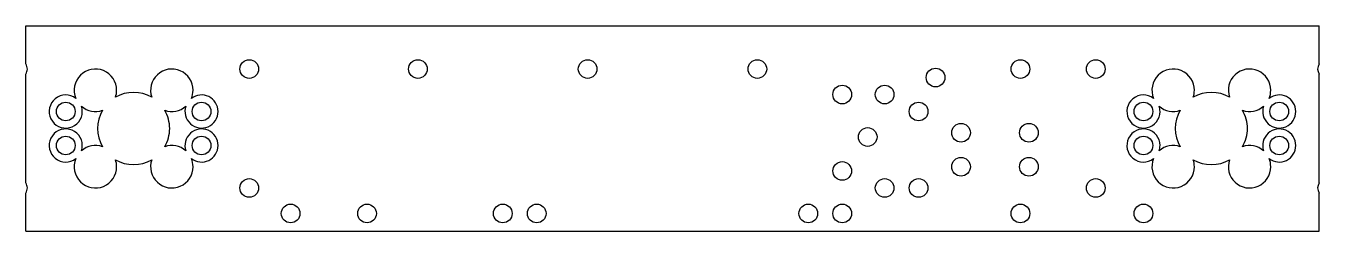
# Model space of a CAD drawing. Header units: millimetres. Extents: x 0 to 305, y 0 to 48.
import ezdxf

# ---------------------------------------------------------------- set-up
doc = ezdxf.new("R2010")
doc.units = ezdxf.units.MM

msp = doc.modelspace()

# ---------------------------------------------------------------- linework, layer by layer
at = {"layer": 'sheet_layer'}
for p, q in [((0, 48.3), (304.8, 48.3)), ((0, 39.3406), (0, 48.3)), ((304.8, 39.3406), (304.8, 48.3)), ((0, 11.3406), (0, 36.9594)), ((304.8, 11.3406), (304.8, 36.9594)), ((0, 0), (0, 8.9594)), ((304.8, 0), (304.8, 8.9594)), ((0, 0), (304.8, 0))]:
    msp.add_line(p, q, dxfattribs=at)
for centre in [(52.65, 38.15), (92.4, 38.15), (132.4, 38.15), (172.4, 38.15), (234.4, 38.15), (252.15, 38.15), (214.4, 36.15), (192.4, 32.15), (202.4, 32.15), (9.4, 28.15), (41.4, 28.15), (210.4, 28.15), (263.4, 28.15), (295.4, 28.15), (220.4, 23.15), (236.4, 23.15), (9.4, 20.15), (41.4, 20.15), (198.4, 22.15), (263.4, 20.15), (295.4, 20.15), (192.4, 14.15), (220.4, 15.15), (236.4, 15.15), (52.65, 10.15), (202.4, 10.15), (210.4, 10.15), (252.15, 10.15), (62.4, 4.15), (80.4, 4.15), (112.4, 4.15), (120.4, 4.15), (184.4, 4.15), (192.4, 4.15), (234.4, 4.15), (263.4, 4.15)]:
    msp.add_circle(centre, 2.2, dxfattribs=at)
for centre, radius, start, end in [((-1.85, 38.15), 2.2, 0, 32.7638), ((-1.85, 38.15), 2.2, -32.7638, 0), ((16.4, 33.15), 5, 0, -157.546), ((34.4, 33.15), 5, 0, -160.636), ((270.4, 33.15), 5, 0, -157.546), ((288.4, 33.15), 5, 0, -160.636), ((306.65, 38.15), 2.2, 147.236, -147.236), ((9.4, 28.15), 3.9, 52.4095, 0), ((16.4, 33.15), 5, -19.364, 0), ((25.4, 24.15), 8.5, 59.744, 120.256), ((34.4, 33.15), 5, -22.4536, 0), ((41.4, 28.15), 3.9, 0, 127.591), ((263.4, 28.15), 3.9, 52.4095, 0), ((270.4, 33.15), 5, -19.364, 0), ((279.4, 24.15), 8.5, 59.744, 120.256), ((288.4, 33.15), 5, -22.4536, 0), ((295.4, 28.15), 3.9, 0, 127.591), ((16.4, 33.15), 5, -131.378, -70.636), ((9.4, 28.15), 3.9, 0, 18.6659), ((25.4, 24.15), 8.5, 149.744, -149.744), ((34.4, 33.15), 5, -109.364, -48.6217), ((25.4, 24.15), 8.5, 0, 30.256), ((41.4, 28.15), 3.9, 161.334, 0), ((270.4, 33.15), 5, -131.378, -70.636), ((263.4, 28.15), 3.9, 0, 18.6659), ((279.4, 24.15), 8.5, 149.744, -149.744), ((288.4, 33.15), 5, -109.364, -48.6217), ((279.4, 24.15), 8.5, 0, 30.256), ((295.4, 28.15), 3.9, 161.334, 0), ((9.4, 20.15), 3.9, 0, -52.4095), ((25.4, 24.15), 8.5, -30.256, 0), ((41.4, 20.15), 3.9, 0, -161.334), ((263.4, 20.15), 3.9, 0, -52.4095), ((279.4, 24.15), 8.5, -30.256, 0), ((295.4, 20.15), 3.9, 0, -161.334), ((9.4, 20.15), 3.9, -18.6659, 0), ((16.4, 15.15), 5, 70.636, 131.378), ((34.4, 15.15), 5, 48.6217, 109.364), ((41.4, 20.15), 3.9, -127.591, 0), ((263.4, 20.15), 3.9, -18.6659, 0), ((270.4, 15.15), 5, 70.636, 131.378), ((288.4, 15.15), 5, 48.6217, 109.364), ((295.4, 20.15), 3.9, -127.591, 0), ((16.4, 15.15), 5, 157.546, 0), ((25.4, 24.15), 8.5, -120.256, -59.744), ((16.4, 15.15), 5, 0, 19.364), ((34.4, 15.15), 5, 160.636, 0), ((34.4, 15.15), 5, 0, 22.4536), ((270.4, 15.15), 5, 157.546, 0), ((279.4, 24.15), 8.5, -120.256, -59.744), ((270.4, 15.15), 5, 0, 19.364), ((288.4, 15.15), 5, 160.636, 0), ((288.4, 15.15), 5, 0, 22.4536), ((-1.85, 10.15), 2.2, 0, 32.7638), ((-1.85, 10.15), 2.2, -32.7638, 0), ((306.65, 10.15), 2.2, 147.236, -147.236)]:
    msp.add_arc(centre, radius, start, end, dxfattribs=at)

doc.saveas('drawing.dxf')
